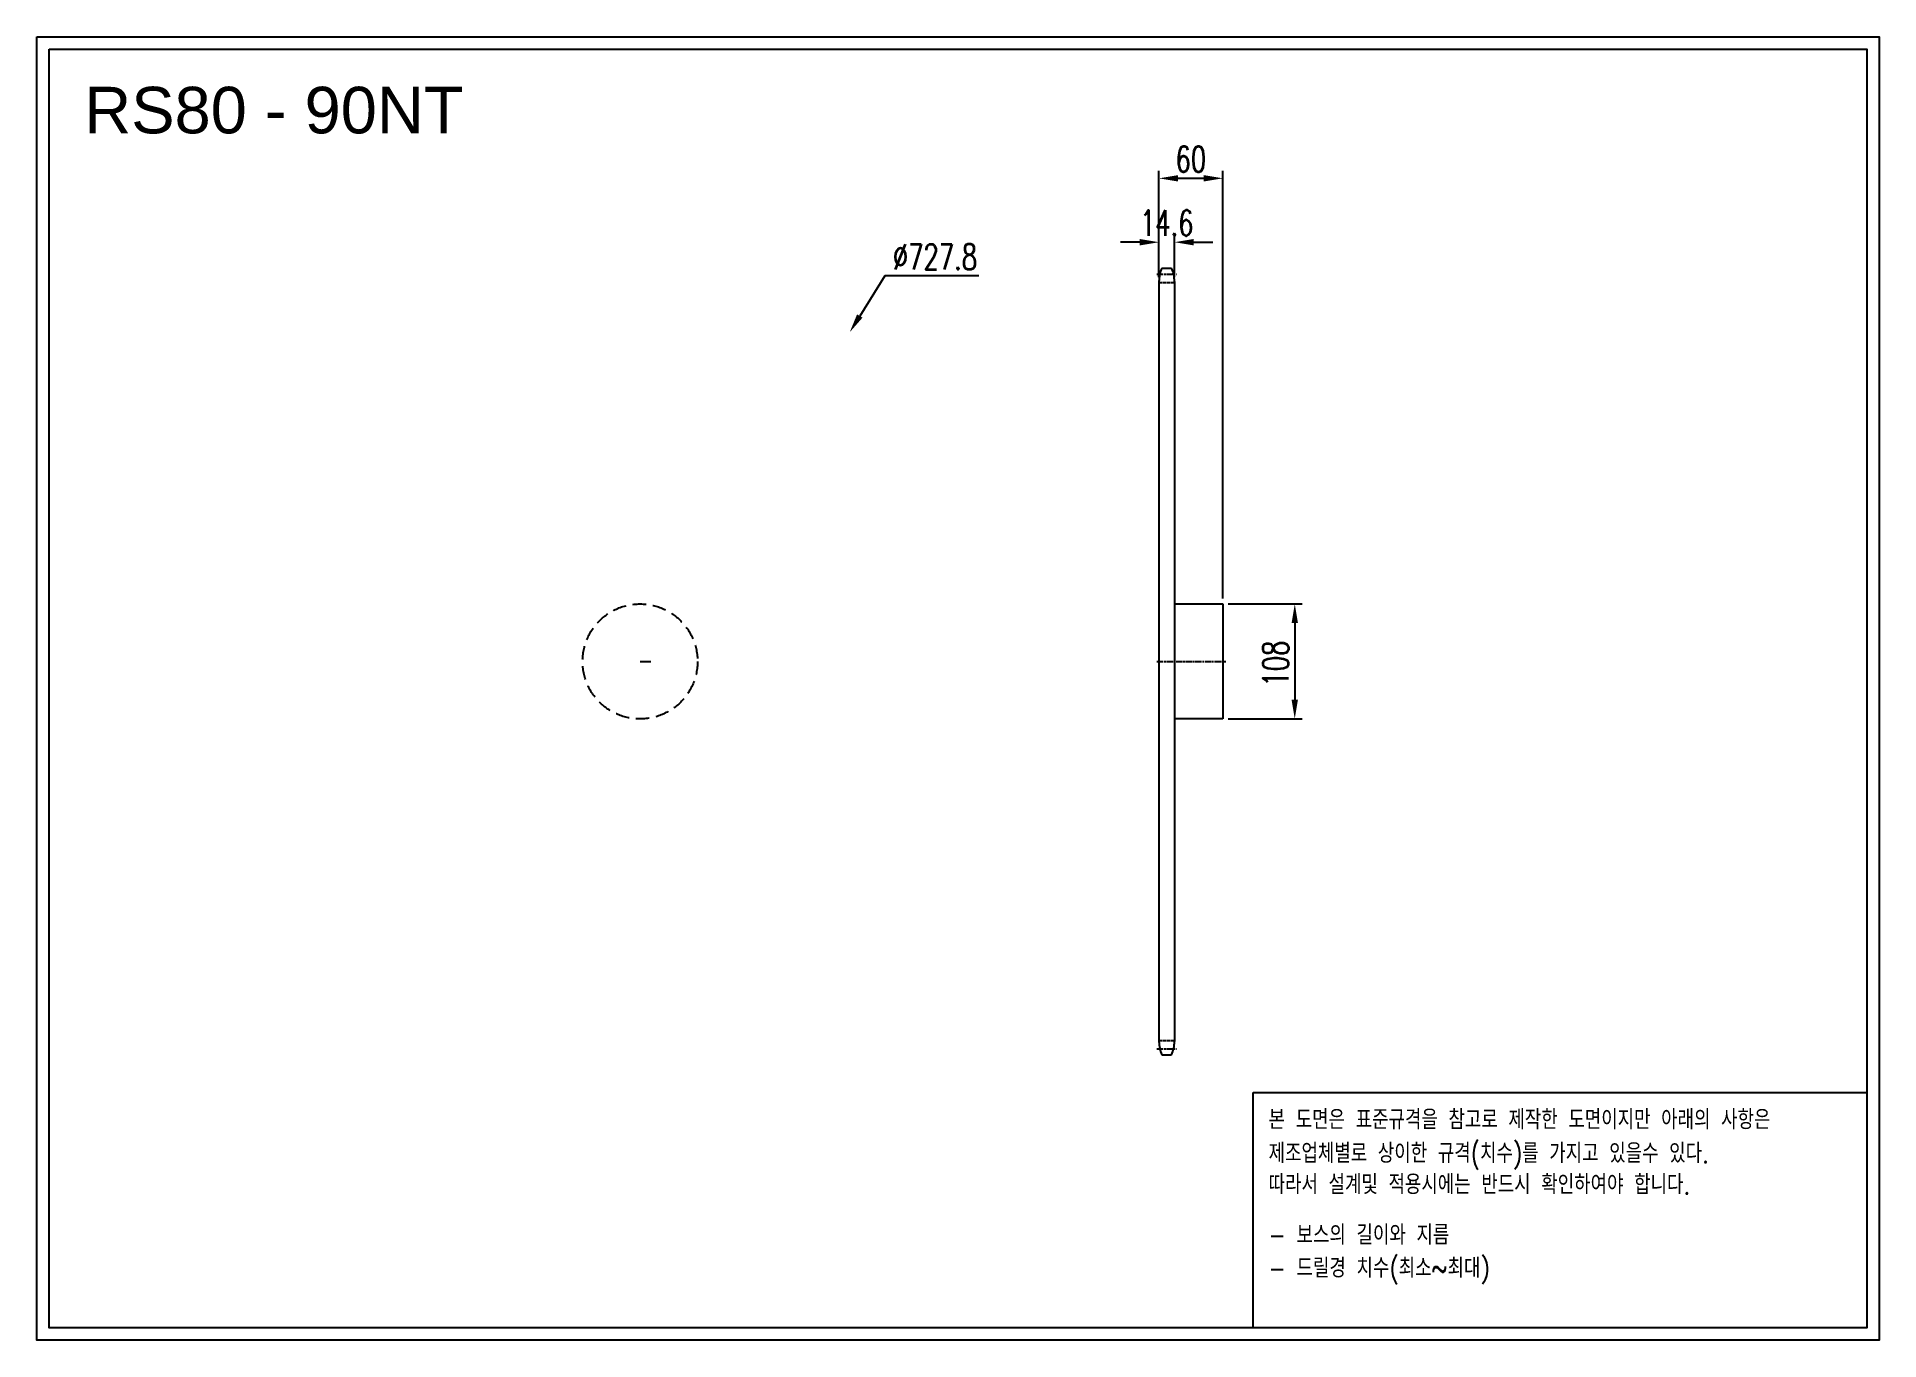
# Model space of a CAD drawing. Header units: millimetres. Extents: x -45399 to -43668, y 24798 to 26022.
import ezdxf

# ---------------------------------------------------------------- set-up
doc = ezdxf.new("R2010")
doc.units = ezdxf.units.MM
for name, pattern in [('AM_ISO02W050', [7.5, 6, -1.5]), ('AM_ISO02W050x2', [3.75, 3, -0.75]), ('AM_ISO08W050', [18, 12, -1.5, 3, -1.5]), ('AM_ISO08W050x2', [9, 6, -0.75, 1.5, -0.75]), ('HIDDEN', [9.525, 6.35, -3.175])]:
    doc.linetypes.add(name, pattern=pattern)
doc.layers.add('AM_3N', color=6, linetype='AM_ISO02W050', lineweight=25)
doc.layers.add('AM_7', color=4, linetype='AM_ISO08W050', lineweight=25)
doc.layers.add('HL', color=2, linetype='HIDDEN')
doc.layers.add('S-DIM', color=7, linetype='Continuous')
doc.styles.add('HAN', font='ROMANS.shx', dxfattribs={"width": 0.7, "bigfont": 'whgtxt.shx'})
doc.styles.add('HSG', font='SIMPLEX.shx', dxfattribs={"width": 0.7, "bigfont": 'HSG.shx'})
doc.styles.get("Standard").update_dxf_attribs({"font": 'arial.ttf'})
doc.dimstyles.new('APP36', dxfattribs={"dimscale": 10, "dimtxt": 2.4, "dimasz": 1.8, "dimexe": 0.7, "dimexo": 0.5, "dimgap": 0.6, "dimtad": 1, "dimtoh": 1, "dimdec": 1, "dimrnd": 0.01, "dimzin": 9, "dimdsep": 46, "dimtxsty": 'HSG', "dimcen": 0, "dimclrd": 1, "dimclre": 1, "dimclrt": 256, "dimazin": 2, "dimtp": 1, "dimtm": 1, "dimtfac": 0.5, "dimtdec": 1, "dimtofl": 0, "dimtmove": 0, "dimatfit": 3, "dimfxl": 0, "dimtvp": 1, "dimtolj": 2, "dimlwd": -1, "dimlwe": -1, "dimarcsym": 0})

# ---------------------------------------------------------------- blocks, each defined once
blk = doc.blocks.new('*D1')
at = {"layer": 'Defpoints', "color": 0, "transparency": 16777216}
for p in [(-44284.3, 25489.4), (-44284.3, 25381.4), (-44216.7, 25381.4)]:
    blk.add_point(p, dxfattribs=at)
at = {"layer": 'S-DIM', "color": 1, "transparency": 16777216}
for p, q in [((-44279.3, 25489.4), (-44209.7, 25489.4)), ((-44216.7, 25471.4), (-44216.7, 25399.4)), ((-44279.3, 25381.4), (-44209.7, 25381.4))]:
    blk.add_line(p, q, dxfattribs=at)
for points in [[(-44219.7, 25471.4), (-44213.7, 25471.4), (-44216.7, 25489.4)], [(-44219.7, 25399.4), (-44213.7, 25399.4), (-44216.7, 25381.4)]]:
    blk.add_solid(points, dxfattribs=at)
at = {"layer": 'S-DIM', "transparency": 16777216, "insert": (-44234.7, 25433.4), "char_height": 24, "attachment_point": 5, "rotation": 90, "style": 'HSG'}
blk.add_mtext('\\A2;108', dxfattribs=at)
blk = doc.blocks.new('*D2')
at = {"layer": 'Defpoints', "color": 0, "transparency": 16777216}
for p in [(-44329.7, 25829.2), (-44344.3, 25791.4), (-44329.7, 25791.4)]:
    blk.add_point(p, dxfattribs=at)
at = {"layer": 'S-DIM', "color": 1, "transparency": 16777216}
for p, q in [((-44344.3, 25796.4), (-44344.3, 25836.2)), ((-44329.7, 25796.4), (-44329.7, 25836.2)), ((-44362.3, 25829.2), (-44380.3, 25829.2)), ((-44311.7, 25829.2), (-44293.7, 25829.2))]:
    blk.add_line(p, q, dxfattribs=at)
for points in [[(-44362.3, 25832.2), (-44362.3, 25826.2), (-44344.3, 25829.2)], [(-44311.7, 25832.2), (-44311.7, 25826.2), (-44329.7, 25829.2)]]:
    blk.add_solid(points, dxfattribs=at)
at = {"layer": 'S-DIM', "transparency": 16777216, "insert": (-44337, 25847.2), "char_height": 24, "attachment_point": 5, "style": 'HSG'}
blk.add_mtext('\\A2;14.6', dxfattribs=at)
blk = doc.blocks.new('*D3')
at = {"layer": 'Defpoints', "color": 0, "transparency": 16777216}
for p in [(-44284.3, 25889.2), (-44344.3, 25791.4), (-44284.3, 25489.4)]:
    blk.add_point(p, dxfattribs=at)
at = {"layer": 'S-DIM', "color": 1, "transparency": 16777216}
for p, q in [((-44344.3, 25796.4), (-44344.3, 25896.2)), ((-44326.3, 25889.2), (-44302.3, 25889.2)), ((-44284.3, 25494.4), (-44284.3, 25896.2))]:
    blk.add_line(p, q, dxfattribs=at)
for points in [[(-44326.3, 25892.2), (-44326.3, 25886.2), (-44344.3, 25889.2)], [(-44302.3, 25892.2), (-44302.3, 25886.2), (-44284.3, 25889.2)]]:
    blk.add_solid(points, dxfattribs=at)
at = {"layer": 'S-DIM', "transparency": 16777216, "insert": (-44314.3, 25907.2), "char_height": 24, "attachment_point": 5, "style": 'HSG'}
blk.add_mtext('\\A2;60', dxfattribs=at)
blk = doc.blocks.new('*D4')
at = {"layer": 'Defpoints', "color": 0, "transparency": 16777216}
for p in [(-44634.9, 25744.6), (-45018.9, 25126.3)]:
    blk.add_point(p, dxfattribs=at)
at = {"layer": 'S-DIM', "color": 1, "transparency": 16777216}
for p, q in [((-44602, 25797.5), (-44625.4, 25759.8)), ((-44513.6, 25797.5), (-44602, 25797.5))]:
    blk.add_line(p, q, dxfattribs=at)
blk.add_solid([(-44628, 25761.4), (-44622.9, 25758.3), (-44634.9, 25744.6)], dxfattribs=at)
at = {"layer": 'S-DIM', "transparency": 16777216, "insert": (-44554.8, 25815.5), "char_height": 24, "attachment_point": 5, "style": 'HSG'}
blk.add_mtext('\\A2;∅727.8', dxfattribs=at)
blk = doc.blocks.new('notice1')
at = {"color": 4}
blk.add_lwpolyline([(-22142.12, 1735.9), (-22053.8, 1735.9), (-22053.8, 1702.07), (-22142.12, 1702.07)], close=True, dxfattribs=at)
at = {"color": 4, "style": 'HAN', "width": 0.8}
for s, p in [('본 도면은 표준규격을 참고로 제작한 도면이지만 아래의 사항은', (-22139.9, 1730.62)), ('제조업체별로 상이한 규격(치수)를 가지고 있을수 있다.', (-22139.9, 1725.78)), ('따라서 설계및 적용시에는 반드시 확인하여야 합니다.', (-22139.9, 1721.28)), ('- 보스의 길이와 지름', (-22139.9, 1714.03)), ('- 드릴경 치수(최소~최대)', (-22139.9, 1709.27))]:
    blk.add_text(s, height=2.7949, dxfattribs=at).set_placement(p)

msp = doc.modelspace()

# ---------------------------------------------------------------- linework, layer by layer
for p, q in [((-44341.5, 25804.93), (-44332.5, 25804.93)), ((-44344.3, 25792.23), (-44344.3, 25078.61)), ((-44329.7, 25792.23), (-44329.7, 25078.61)), ((-44329.7, 25489.42), (-44284.3, 25489.42)), ((-44284.3, 25489.42), (-44284.3, 25381.42)), ((-44284.3, 25381.42), (-44329.7, 25381.42)), ((-44341.5, 25065.91), (-44332.5, 25065.91))]:
    msp.add_line(p, q)
at = {"color": 3}
msp.add_line((-44831.9, 25435.42), (-44821.9, 25435.42), dxfattribs=at)
for points in [[(-45398.74, 26022.06), (-43667.54, 26022.06), (-43667.54, 24797.98), (-45398.74, 24797.98)], [(-45387.08, 26010.4), (-43679.2, 26010.4), (-43679.2, 24809.64), (-45387.08, 24809.64)]]:
    msp.add_lwpolyline(points, close=True)
for centre, start, end in [((-44314.1, 25792.23), 155.13196, 180), ((-44359.9, 25792.23), 0, 24.86804), ((-44314.1, 25078.61), 180, 204.86804), ((-44359.9, 25078.61), 335.13196, 0)]:
    msp.add_arc(centre, 30.2, start, end)
at = {"layer": 'AM_3N', "linetype": 'AM_ISO02W050x2'}
for p, q in [((-44344.3, 25791.38), (-44329.7, 25791.38)), ((-44344.3, 25079.46), (-44329.7, 25079.46))]:
    msp.add_line(p, q, dxfattribs=at)
at = {"layer": 'AM_7', "linetype": 'AM_ISO08W050x2'}
for p, q in [((-44346.24, 25799.32), (-44327.76, 25799.32)), ((-44346.24, 25435.42), (-44281.49, 25435.42)), ((-44346.24, 25071.52), (-44327.76, 25071.52))]:
    msp.add_line(p, q, dxfattribs=at)
at = {"layer": 'HL', "ltscale": 2}
msp.add_circle((-44831.9, 25435.42), 54, dxfattribs=at)

# ---------------------------------------------------------------- block references
at = {"xscale": 6.527910445055999, "yscale": 6.527910445055999, "zscale": 6.527910445055999}
msp.add_blockref('notice1', (100286.01, 13698.7), dxfattribs=at)

# ---------------------------------------------------------------- texts
msp.add_text('RS80 - 90NT', height=43.7171).set_placement((-45354.16, 25931.42))

# ---------------------------------------------------------------- dimensions: what is measured, and where the dimension line sits
at = {"layer": 'S-DIM'}
dim = msp.add_linear_dim(base=(-44284.3, 25889.18), p1=(-44344.3, 25791.38), p2=(-44284.3, 25489.42), dimstyle='APP36', dxfattribs=at)
dim.commit()
dim.dimension.update_dxf_attribs({"geometry": '*D3', "text_midpoint": (-44314.3, 25907.18)})
dim = msp.add_linear_dim(base=(-44329.7, 25829.18), p1=(-44344.3, 25791.38), p2=(-44329.7, 25791.38), dimstyle='APP36', dxfattribs=at)
dim.commit()
dim.dimension.update_dxf_attribs({"geometry": '*D2', "text_midpoint": (-44337, 25829.18), "dimtype": 128})
dim = msp.add_diameter_dim_2p(p1=(-45018.9, 25126.29), p2=(-44634.91, 25744.55), dimstyle='APP36', dxfattribs=at)
dim.commit()
dim.dimension.update_dxf_attribs({"geometry": '*D4', "text_midpoint": (-44554.84, 25797.46), "dimtype": 131})
dim = msp.add_linear_dim(base=(-44216.72, 25381.42), p1=(-44284.3, 25489.42), p2=(-44284.3, 25381.42), angle=90, dimstyle='APP36', dxfattribs=at)
dim.commit()
dim.dimension.update_dxf_attribs({"geometry": '*D1', "text_midpoint": (-44216.72, 25433.38), "dimtype": 128})

doc.saveas('drawing.dxf')
